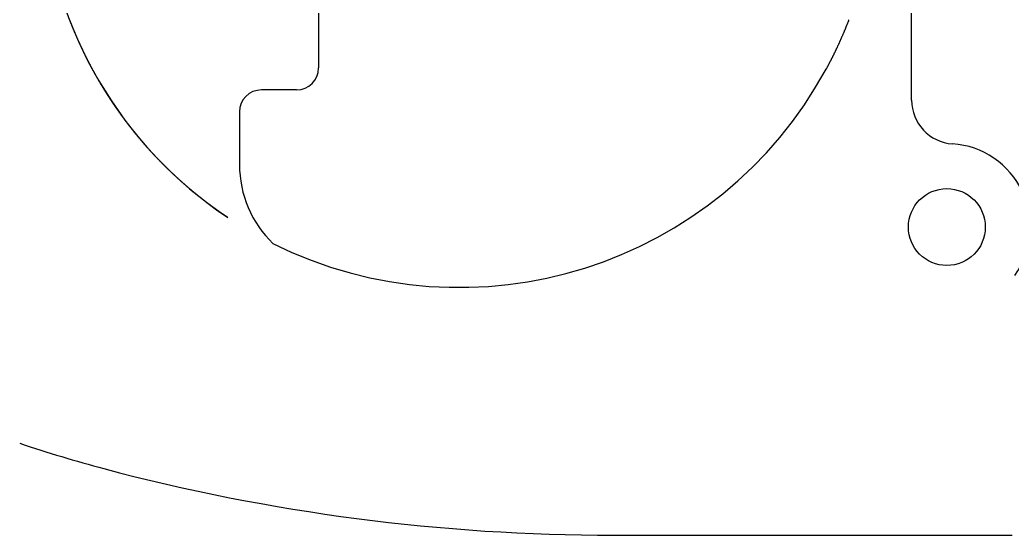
# Model space of a CAD drawing. Extents: x 442 to 745, y 5 to 355.
# Drawn here: x 460.12 to 478.72, y 187.41 to 197.08 of the extents above; entities that cross this region are included whole.
import ezdxf

# ---------------------------------------------------------------- set-up
doc = ezdxf.new("R2010")
doc.units = 0
doc.layers.add('VISIBLE__ANSI_', color=7, linetype='CONTINUOUS')

msp = doc.modelspace()

# ---------------------------------------------------------------- linework, layer by layer
at = {"layer": 'VISIBLE__ANSI_'}
for p, q in [((476.835, 195.578), (476.835, 204.195)), ((465.717, 203.592), (465.717, 196.181)), ((465.306, 195.769), (464.647, 195.769)), ((464.235, 195.357), (464.235, 194.365)), ((471.249, 187.414), (478.719, 187.414))]:
    msp.add_line(p, q, dxfattribs=at)
for points in [[(464.017, 193.375, 0), (464.012, 193.378, 0), (464.007, 193.381, 0), (464.002, 193.385, 0), (463.997, 193.388, 0), (463.992, 193.392, 0), (463.987, 193.395, 0), (463.982, 193.398, 0), (463.977, 193.402, 0), (463.972, 193.405, 0), (463.967, 193.409, 0), (463.962, 193.412, 0), (463.957, 193.415, 0), (463.952, 193.419, 0), (463.946, 193.422, 0), (463.941, 193.426, 0), (463.936, 193.429, 0), (463.931, 193.433, 0), (463.926, 193.436, 0), (463.921, 193.439, 0), (463.916, 193.443, 0), (463.911, 193.446, 0), (463.906, 193.45, 0), (463.901, 193.453, 0), (463.896, 193.457, 0), (463.891, 193.46, 0), (463.886, 193.464, 0), (463.881, 193.467, 0), (463.876, 193.471, 0), (463.871, 193.474, 0), (463.866, 193.478, 0), (463.861, 193.481, 0), (463.856, 193.485, 0), (463.851, 193.488, 0), (463.846, 193.492, 0), (463.842, 193.495, 0), (463.837, 193.499, 0), (463.832, 193.502, 0), (463.827, 193.506, 0), (463.822, 193.509, 0), (463.817, 193.513, 0), (463.812, 193.516, 0), (463.807, 193.52, 0), (463.802, 193.523, 0), (463.797, 193.527, 0), (463.792, 193.53, 0), (463.787, 193.534, 0), (463.782, 193.538, 0), (463.777, 193.541, 0), (463.772, 193.545, 0), (463.767, 193.548, 0), (463.762, 193.552, 0), (463.757, 193.555, 0), (463.753, 193.559, 0), (463.748, 193.563, 0), (463.743, 193.566, 0), (463.738, 193.57, 0), (463.733, 193.573, 0), (463.728, 193.577, 0), (463.723, 193.581, 0), (463.718, 193.584, 0), (463.713, 193.588, 0), (463.708, 193.591, 0), (463.703, 193.595, 0), (463.699, 193.599, 0), (463.694, 193.602, 0), (463.689, 193.606, 0), (463.684, 193.61, 0), (463.679, 193.613, 0), (463.674, 193.617, 0), (463.669, 193.62, 0), (463.664, 193.624, 0), (463.66, 193.628, 0), (463.655, 193.631, 0), (463.65, 193.635, 0), (463.645, 193.639, 0), (463.64, 193.642, 0), (463.635, 193.646, 0), (463.63, 193.65, 0), (463.626, 193.653, 0), (463.621, 193.657, 0), (463.616, 193.661, 0), (463.611, 193.664, 0), (463.606, 193.668, 0), (463.601, 193.672, 0), (463.597, 193.676, 0), (463.592, 193.679, 0), (463.587, 193.683, 0), (463.582, 193.687, 0), (463.577, 193.69, 0), (463.572, 193.694, 0), (463.568, 193.698, 0), (463.563, 193.702, 0), (463.558, 193.705, 0), (463.553, 193.709, 0), (463.548, 193.713, 0), (463.544, 193.717, 0), (463.539, 193.72, 0), (463.534, 193.724, 0), (463.529, 193.728, 0), (463.524, 193.732, 0), (463.52, 193.735, 0), (463.515, 193.739, 0), (463.51, 193.743, 0), (463.505, 193.747, 0), (463.501, 193.75, 0), (463.496, 193.754, 0), (463.491, 193.758, 0), (463.486, 193.762, 0), (463.481, 193.765, 0), (463.477, 193.769, 0), (463.472, 193.773, 0), (463.467, 193.777, 0), (463.462, 193.781, 0), (463.458, 193.784, 0), (463.453, 193.788, 0), (463.448, 193.792, 0), (463.443, 193.796, 0), (463.439, 193.8, 0), (463.434, 193.804, 0), (463.429, 193.807, 0), (463.425, 193.811, 0), (463.42, 193.815, 0), (463.415, 193.819, 0), (463.41, 193.823, 0), (463.406, 193.827, 0), (463.401, 193.83, 0), (463.396, 193.834, 0), (463.392, 193.838, 0), (463.387, 193.842, 0), (463.382, 193.846, 0), (463.377, 193.85, 0), (463.373, 193.854, 0), (463.368, 193.858, 0), (463.363, 193.861, 0), (463.359, 193.865, 0), (463.354, 193.869, 0), (463.349, 193.873, 0), (463.345, 193.877, 0), (463.34, 193.881, 0), (463.335, 193.885, 0), (463.331, 193.889, 0), (463.326, 193.893, 0), (463.321, 193.897, 0), (463.317, 193.9, 0), (463.312, 193.904, 0), (463.307, 193.908, 0), (463.303, 193.912, 0), (463.298, 193.916, 0), (463.294, 193.92, 0), (463.289, 193.924, 0), (463.284, 193.928, 0), (463.28, 193.932, 0), (463.275, 193.936, 0), (463.27, 193.94, 0), (463.266, 193.944, 0), (463.261, 193.948, 0), (463.257, 193.952, 0), (463.252, 193.956, 0), (463.247, 193.96, 0), (463.243, 193.964, 0), (463.238, 193.968, 0), (463.233, 193.972, 0), (463.229, 193.976, 0), (463.224, 193.98, 0), (463.22, 193.984, 0), (463.215, 193.988, 0), (463.211, 193.992, 0), (463.206, 193.996, 0), (463.201, 194, 0), (463.197, 194.004, 0), (463.192, 194.008, 0), (463.188, 194.012, 0), (463.183, 194.016, 0), (463.179, 194.02, 0), (463.174, 194.024, 0), (463.169, 194.028, 0), (463.165, 194.032, 0), (463.16, 194.036, 0), (463.156, 194.04, 0), (463.151, 194.044, 0), (463.147, 194.048, 0), (463.142, 194.052, 0), (463.138, 194.056, 0), (463.133, 194.06, 0), (463.129, 194.064, 0), (463.124, 194.068, 0), (463.12, 194.072, 0), (463.115, 194.076, 0), (463.11, 194.08, 0), (463.106, 194.085, 0), (463.101, 194.089, 0), (463.097, 194.093, 0), (463.092, 194.097, 0), (463.088, 194.101, 0), (463.083, 194.105, 0), (463.079, 194.109, 0), (463.074, 194.113, 0), (463.07, 194.117, 0), (463.066, 194.121, 0), (463.061, 194.126, 0), (463.057, 194.13, 0), (463.052, 194.134, 0), (463.048, 194.138, 0), (463.043, 194.142, 0), (463.039, 194.146, 0), (463.034, 194.15, 0), (463.03, 194.154, 0), (463.025, 194.159, 0), (463.021, 194.163, 0), (463.016, 194.167, 0), (463.012, 194.171, 0), (463.008, 194.175, 0), (463.003, 194.179, 0), (462.999, 194.184, 0), (462.994, 194.188, 0), (462.99, 194.192, 0), (462.985, 194.196, 0), (462.981, 194.2, 0), (462.977, 194.204, 0), (462.972, 194.209, 0), (462.968, 194.213, 0), (462.963, 194.217, 0), (462.959, 194.221, 0), (462.954, 194.225, 0), (462.95, 194.23, 0), (462.946, 194.234, 0), (462.941, 194.238, 0), (462.937, 194.242, 0), (462.933, 194.246, 0), (462.928, 194.251, 0), (462.924, 194.255, 0), (462.919, 194.259, 0), (462.915, 194.263, 0), (462.911, 194.268, 0), (462.906, 194.272, 0), (462.902, 194.276, 0), (462.898, 194.28, 0), (462.893, 194.285, 0), (462.889, 194.289, 0), (462.884, 194.293, 0), (462.88, 194.297, 0), (462.876, 194.302, 0), (462.871, 194.306, 0), (462.867, 194.31, 0), (462.863, 194.314, 0), (462.858, 194.319, 0), (462.854, 194.323, 0), (462.85, 194.327, 0), (462.845, 194.332, 0), (462.841, 194.336, 0), (462.837, 194.34, 0), (462.833, 194.344, 0), (462.828, 194.349, 0), (462.824, 194.353, 0), (462.82, 194.357, 0), (462.815, 194.362, 0), (462.811, 194.366, 0), (462.807, 194.37, 0), (462.802, 194.375, 0), (462.798, 194.379, 0), (462.794, 194.383, 0), (462.79, 194.388, 0), (462.785, 194.392, 0), (462.781, 194.396, 0), (462.777, 194.401, 0), (462.773, 194.405, 0), (462.768, 194.409, 0), (462.764, 194.414, 0), (462.76, 194.418, 0), (462.756, 194.422, 0), (462.751, 194.427, 0), (462.747, 194.431, 0), (462.743, 194.435, 0), (462.739, 194.44, 0), (462.734, 194.444, 0), (462.73, 194.449, 0), (462.726, 194.453, 0), (462.722, 194.457, 0), (462.717, 194.462, 0), (462.713, 194.466, 0), (462.709, 194.47, 0), (462.705, 194.475, 0), (462.701, 194.479, 0), (462.696, 194.484, 0), (462.692, 194.488, 0), (462.688, 194.492, 0), (462.684, 194.497, 0), (462.68, 194.501, 0), (462.675, 194.506, 0), (462.671, 194.51, 0), (462.667, 194.515, 0), (462.663, 194.519, 0), (462.659, 194.523, 0), (462.654, 194.528, 0), (462.65, 194.532, 0), (462.646, 194.537, 0), (462.642, 194.541, 0), (462.638, 194.546, 0), (462.634, 194.55, 0), (462.63, 194.555, 0), (462.625, 194.559, 0), (462.621, 194.563, 0), (462.617, 194.568, 0), (462.613, 194.572, 0), (462.609, 194.577, 0), (462.605, 194.581, 0), (462.601, 194.586, 0), (462.596, 194.59, 0), (462.592, 194.595, 0), (462.588, 194.599, 0), (462.584, 194.604, 0), (462.58, 194.608, 0), (462.576, 194.613, 0), (462.572, 194.617, 0), (462.568, 194.622, 0), (462.564, 194.626, 0), (462.56, 194.631, 0), (462.555, 194.635, 0), (462.551, 194.64, 0), (462.547, 194.644, 0), (462.543, 194.649, 0), (462.539, 194.653, 0), (462.535, 194.658, 0), (462.531, 194.662, 0), (462.527, 194.667, 0), (462.523, 194.672, 0), (462.519, 194.676, 0), (462.515, 194.681, 0), (462.511, 194.685, 0), (462.507, 194.69, 0), (462.503, 194.694, 0), (462.499, 194.699, 0), (462.495, 194.703, 0), (462.491, 194.708, 0), (462.487, 194.713, 0), (462.483, 194.717, 0), (462.479, 194.722, 0), (462.475, 194.726, 0), (462.471, 194.731, 0), (462.466, 194.735, 0), (462.462, 194.74, 0), (462.458, 194.745, 0), (462.454, 194.749, 0), (462.451, 194.754, 0), (462.447, 194.758, 0), (462.443, 194.763, 0), (462.439, 194.768, 0), (462.435, 194.772, 0), (462.431, 194.777, 0), (462.427, 194.781, 0), (462.423, 194.786, 0), (462.419, 194.791, 0), (462.415, 194.795, 0), (462.411, 194.8, 0), (462.407, 194.805, 0), (462.403, 194.809, 0), (462.399, 194.814, 0), (462.395, 194.818, 0), (462.391, 194.823, 0), (462.387, 194.828, 0), (462.383, 194.832, 0), (462.379, 194.837, 0), (462.375, 194.842, 0), (462.371, 194.846, 0), (462.368, 194.851, 0), (462.364, 194.856, 0), (462.36, 194.86, 0), (462.356, 194.865, 0), (462.352, 194.87, 0), (462.348, 194.874, 0), (462.344, 194.879, 0), (462.34, 194.884, 0), (462.336, 194.888, 0), (462.332, 194.893, 0), (462.329, 194.898, 0), (462.325, 194.902, 0), (462.321, 194.907, 0), (462.317, 194.912, 0), (462.313, 194.917, 0), (462.309, 194.921, 0), (462.305, 194.926, 0), (462.301, 194.931, 0), (462.298, 194.935, 0), (462.294, 194.94, 0), (462.29, 194.945, 0), (462.286, 194.95, 0), (462.282, 194.954, 0), (462.278, 194.959, 0), (462.275, 194.964, 0), (462.271, 194.968, 0), (462.267, 194.973, 0), (462.263, 194.978, 0), (462.259, 194.983, 0), (462.256, 194.987, 0), (462.252, 194.992, 0), (462.248, 194.997, 0), (462.244, 195.002, 0), (462.24, 195.006, 0), (462.237, 195.011, 0), (462.233, 195.016, 0), (462.229, 195.021, 0), (462.225, 195.025, 0), (462.221, 195.03, 0), (462.218, 195.035, 0), (462.214, 195.04, 0), (462.21, 195.045, 0), (462.206, 195.049, 0), (462.203, 195.054, 0), (462.199, 195.059, 0), (462.195, 195.064, 0), (462.191, 195.069, 0), (462.188, 195.073, 0), (462.184, 195.078, 0), (462.18, 195.083, 0), (462.176, 195.088, 0), (462.173, 195.093, 0), (462.169, 195.097, 0), (462.165, 195.102, 0), (462.161, 195.107, 0), (462.158, 195.112, 0), (462.154, 195.117, 0), (462.15, 195.121, 0), (462.147, 195.126, 0), (462.143, 195.131, 0), (462.139, 195.136, 0), (462.136, 195.141, 0), (462.132, 195.146, 0), (462.128, 195.151, 0), (462.125, 195.155, 0), (462.121, 195.16, 0), (462.117, 195.165, 0), (462.113, 195.17, 0), (462.11, 195.175, 0), (462.106, 195.18, 0), (462.103, 195.185, 0), (462.099, 195.189, 0), (462.095, 195.194, 0), (462.092, 195.199, 0), (462.088, 195.204, 0), (462.084, 195.209, 0), (462.081, 195.214, 0), (462.077, 195.219, 0), (462.073, 195.224, 0), (462.07, 195.228, 0), (462.066, 195.233, 0), (462.063, 195.238, 0), (462.059, 195.243, 0), (462.055, 195.248, 0), (462.052, 195.253, 0), (462.048, 195.258, 0), (462.045, 195.263, 0), (462.041, 195.268, 0), (462.037, 195.273, 0), (462.034, 195.277, 0), (462.03, 195.282, 0), (462.027, 195.287, 0), (462.023, 195.292, 0), (462.019, 195.297, 0), (462.016, 195.302, 0), (462.012, 195.307, 0), (462.009, 195.312, 0), (462.005, 195.317, 0), (462.002, 195.322, 0), (461.998, 195.327, 0), (461.995, 195.332, 0), (461.991, 195.337, 0), (461.988, 195.342, 0), (461.984, 195.347, 0), (461.98, 195.352, 0), (461.977, 195.357, 0), (461.973, 195.362, 0), (461.97, 195.366, 0), (461.966, 195.371, 0), (461.963, 195.376, 0), (461.959, 195.381, 0), (461.956, 195.386, 0), (461.952, 195.391, 0), (461.949, 195.396, 0), (461.945, 195.401, 0), (461.942, 195.406, 0), (461.938, 195.411, 0), (461.935, 195.416, 0), (461.931, 195.421, 0), (461.928, 195.426, 0), (461.925, 195.431, 0), (461.921, 195.436, 0), (461.918, 195.441, 0), (461.914, 195.446, 0), (461.911, 195.451, 0), (461.907, 195.456, 0), (461.904, 195.461, 0), (461.9, 195.466, 0), (461.897, 195.471, 0), (461.894, 195.476, 0), (461.89, 195.482, 0), (461.887, 195.487, 0), (461.883, 195.492, 0), (461.88, 195.497, 0), (461.876, 195.502, 0), (461.873, 195.507, 0), (461.87, 195.512, 0), (461.866, 195.517, 0), (461.863, 195.522, 0), (461.859, 195.527, 0), (461.856, 195.532, 0), (461.853, 195.537, 0), (461.849, 195.542, 0), (461.846, 195.547, 0), (461.843, 195.552, 0), (461.839, 195.557, 0), (461.836, 195.562, 0), (461.833, 195.567, 0), (461.829, 195.573, 0), (461.826, 195.578, 0), (461.822, 195.583, 0), (461.819, 195.588, 0), (461.816, 195.593, 0), (461.812, 195.598, 0), (461.809, 195.603, 0), (461.806, 195.608, 0), (461.802, 195.613, 0), (461.799, 195.618, 0), (461.796, 195.623, 0), (461.793, 195.629, 0), (461.789, 195.634, 0), (461.786, 195.639, 0), (461.783, 195.644, 0), (461.779, 195.649, 0), (461.776, 195.654, 0), (461.773, 195.659, 0), (461.769, 195.664, 0), (461.766, 195.67, 0), (461.763, 195.675, 0), (461.76, 195.68, 0), (461.756, 195.685, 0), (461.753, 195.69, 0), (461.75, 195.695, 0), (461.747, 195.7, 0), (461.743, 195.706, 0), (461.74, 195.711, 0), (461.737, 195.716, 0), (461.734, 195.721, 0), (461.73, 195.726, 0), (461.727, 195.731, 0), (461.724, 195.736, 0), (461.721, 195.742, 0), (461.717, 195.747, 0), (461.714, 195.752, 0), (461.711, 195.757, 0), (461.708, 195.762, 0), (461.705, 195.767, 0), (461.701, 195.773, 0), (461.698, 195.778, 0), (461.695, 195.783, 0), (461.692, 195.788, 0), (461.689, 195.793, 0), (461.685, 195.799, 0), (461.682, 195.804, 0), (461.679, 195.809, 0), (461.676, 195.814, 0), (461.673, 195.819, 0), (461.67, 195.825, 0), (461.666, 195.83, 0), (461.663, 195.835, 0), (461.66, 195.84, 0), (461.657, 195.845, 0), (461.654, 195.851, 0), (461.651, 195.856, 0), (461.648, 195.861, 0), (461.644, 195.866, 0), (461.641, 195.872, 0), (461.638, 195.877, 0), (461.635, 195.882, 0), (461.632, 195.887, 0), (461.629, 195.892, 0), (461.626, 195.898, 0), (461.623, 195.903, 0), (461.62, 195.908, 0), (461.616, 195.913, 0), (461.613, 195.919, 0), (461.61, 195.924, 0), (461.607, 195.929, 0), (461.604, 195.934, 0), (461.601, 195.94, 0), (461.598, 195.945, 0), (461.595, 195.95, 0), (461.592, 195.956, 0), (461.589, 195.961, 0), (461.586, 195.966, 0), (461.583, 195.971, 0), (461.58, 195.977, 0), (461.577, 195.982, 0), (461.574, 195.987, 0), (461.571, 195.992, 0), (461.568, 195.998, 0), (461.565, 196.003, 0), (461.562, 196.008, 0), (461.559, 196.014, 0), (461.556, 196.019, 0), (461.553, 196.024, 0), (461.55, 196.029, 0), (461.547, 196.035, 0), (461.544, 196.04, 0), (461.541, 196.045, 0), (461.538, 196.051, 0), (461.535, 196.056, 0), (461.532, 196.061, 0), (461.529, 196.067, 0), (461.526, 196.072, 0), (461.523, 196.077, 0), (461.52, 196.083, 0), (461.517, 196.088, 0), (461.514, 196.093, 0), (461.511, 196.099, 0), (461.508, 196.104, 0), (461.505, 196.109, 0), (461.502, 196.114, 0), (461.499, 196.12, 0), (461.496, 196.125, 0), (461.493, 196.131, 0), (461.49, 196.136, 0), (461.487, 196.141, 0), (461.485, 196.147, 0), (461.482, 196.152, 0), (461.479, 196.157, 0), (461.476, 196.163, 0), (461.473, 196.168, 0), (461.47, 196.173, 0), (461.467, 196.179, 0), (461.464, 196.184, 0), (461.461, 196.189, 0), (461.459, 196.195, 0), (461.456, 196.2, 0), (461.453, 196.205, 0), (461.45, 196.211, 0), (461.447, 196.216, 0), (461.444, 196.222, 0), (461.441, 196.227, 0), (461.439, 196.232, 0), (461.436, 196.238, 0), (461.433, 196.243, 0), (461.43, 196.249, 0), (461.427, 196.254, 0), (461.424, 196.259, 0), (461.422, 196.265, 0), (461.419, 196.27, 0), (461.416, 196.276, 0), (461.413, 196.281, 0), (461.41, 196.286, 0), (461.408, 196.292, 0), (461.405, 196.297, 0), (461.402, 196.303, 0), (461.399, 196.308, 0), (461.396, 196.313, 0), (461.394, 196.319, 0), (461.391, 196.324, 0), (461.388, 196.33, 0), (461.385, 196.335, 0), (461.383, 196.34, 0), (461.38, 196.346, 0), (461.377, 196.351, 0), (461.374, 196.357, 0), (461.372, 196.362, 0), (461.369, 196.368, 0), (461.366, 196.373, 0), (461.363, 196.379, 0), (461.361, 196.384, 0), (461.358, 196.389, 0), (461.355, 196.395, 0), (461.353, 196.4, 0), (461.35, 196.406, 0), (461.347, 196.411, 0), (461.344, 196.417, 0), (461.342, 196.422, 0), (461.339, 196.428, 0), (461.336, 196.433, 0), (461.334, 196.438, 0), (461.331, 196.444, 0), (461.328, 196.449, 0), (461.326, 196.455, 0), (461.323, 196.46, 0), (461.32, 196.466, 0), (461.318, 196.471, 0), (461.315, 196.477, 0), (461.312, 196.482, 0), (461.31, 196.488, 0), (461.307, 196.493, 0), (461.304, 196.499, 0), (461.302, 196.504, 0), (461.299, 196.51, 0), (461.297, 196.515, 0), (461.294, 196.521, 0), (461.291, 196.526, 0), (461.289, 196.532, 0), (461.286, 196.537, 0), (461.283, 196.543, 0), (461.281, 196.548, 0), (461.278, 196.554, 0), (461.276, 196.559, 0), (461.273, 196.565, 0), (461.271, 196.57, 0), (461.268, 196.576, 0), (461.265, 196.581, 0), (461.263, 196.587, 0), (461.26, 196.592, 0), (461.258, 196.598, 0), (461.255, 196.603, 0), (461.253, 196.609, 0), (461.25, 196.614, 0), (461.247, 196.62, 0), (461.245, 196.625, 0), (461.242, 196.631, 0), (461.24, 196.637, 0), (461.237, 196.642, 0), (461.235, 196.648, 0), (461.232, 196.653, 0), (461.23, 196.659, 0), (461.227, 196.664, 0), (461.225, 196.67, 0), (461.222, 196.675, 0), (461.22, 196.681, 0), (461.217, 196.686, 0), (461.215, 196.692, 0), (461.212, 196.698, 0), (461.21, 196.703, 0), (461.207, 196.709, 0), (461.205, 196.714, 0), (461.202, 196.72, 0), (461.2, 196.725, 0), (461.198, 196.731, 0), (461.195, 196.737, 0), (461.193, 196.742, 0), (461.19, 196.748, 0), (461.188, 196.753, 0), (461.185, 196.759, 0), (461.183, 196.764, 0), (461.18, 196.77, 0), (461.178, 196.776, 0), (461.176, 196.781, 0), (461.173, 196.787, 0), (461.171, 196.792, 0), (461.168, 196.798, 0), (461.166, 196.804, 0), (461.164, 196.809, 0), (461.161, 196.815, 0), (461.159, 196.82, 0), (461.156, 196.826, 0), (461.154, 196.832, 0), (461.152, 196.837, 0), (461.149, 196.843, 0), (461.147, 196.848, 0), (461.145, 196.854, 0), (461.142, 196.86, 0), (461.14, 196.865, 0), (461.138, 196.871, 0), (461.135, 196.876, 0), (461.133, 196.882, 0), (461.131, 196.888, 0), (461.128, 196.893, 0), (461.126, 196.899, 0), (461.124, 196.905, 0), (461.121, 196.91, 0), (461.119, 196.916, 0), (461.117, 196.921, 0), (461.114, 196.927, 0), (461.112, 196.933, 0), (461.11, 196.938, 0), (461.107, 196.944, 0), (461.105, 196.95, 0), (461.103, 196.955, 0), (461.101, 196.961, 0), (461.098, 196.967, 0), (461.096, 196.972, 0), (461.094, 196.978, 0), (461.092, 196.983, 0), (461.089, 196.989, 0), (461.087, 196.995, 0), (461.085, 197, 0), (461.083, 197.006, 0), (461.08, 197.012, 0), (461.078, 197.017, 0), (461.076, 197.023, 0), (461.074, 197.029, 0), (461.071, 197.034, 0), (461.069, 197.04, 0), (461.067, 197.046, 0), (461.065, 197.051, 0), (461.063, 197.057, 0), (461.06, 197.063, 0), (461.058, 197.068, 0), (461.056, 197.074, 0), (461.054, 197.08, 0), (461.052, 197.085, 0)], [(475.657, 197.084, 0), (475.654, 197.077, 0), (475.651, 197.069, 0), (475.648, 197.062, 0), (475.645, 197.054, 0), (475.642, 197.047, 0), (475.639, 197.039, 0), (475.637, 197.032, 0), (475.634, 197.024, 0), (475.631, 197.017, 0), (475.628, 197.009, 0), (475.625, 197.002, 0), (475.622, 196.994, 0), (475.619, 196.987, 0), (475.616, 196.979, 0), (475.613, 196.972, 0), (475.61, 196.965, 0), (475.607, 196.957, 0), (475.604, 196.95, 0), (475.601, 196.942, 0), (475.598, 196.935, 0), (475.595, 196.927, 0), (475.592, 196.92, 0), (475.589, 196.912, 0), (475.586, 196.905, 0), (475.583, 196.898, 0), (475.58, 196.89, 0), (475.576, 196.883, 0), (475.573, 196.875, 0), (475.57, 196.868, 0), (475.567, 196.86, 0), (475.564, 196.853, 0), (475.561, 196.846, 0), (475.558, 196.838, 0), (475.555, 196.831, 0), (475.552, 196.823, 0), (475.548, 196.816, 0), (475.545, 196.809, 0), (475.542, 196.801, 0), (475.539, 196.794, 0), (475.536, 196.787, 0), (475.533, 196.779, 0), (475.529, 196.772, 0), (475.526, 196.764, 0), (475.523, 196.757, 0), (475.52, 196.75, 0), (475.516, 196.742, 0), (475.513, 196.735, 0), (475.51, 196.728, 0), (475.507, 196.72, 0), (475.504, 196.713, 0), (475.5, 196.706, 0), (475.497, 196.698, 0), (475.494, 196.691, 0), (475.49, 196.684, 0), (475.487, 196.676, 0), (475.484, 196.669, 0), (475.481, 196.662, 0), (475.477, 196.654, 0), (475.474, 196.647, 0), (475.471, 196.64, 0), (475.467, 196.632, 0), (475.464, 196.625, 0), (475.461, 196.618, 0), (475.457, 196.61, 0), (475.454, 196.603, 0), (475.45, 196.596, 0), (475.447, 196.589, 0), (475.444, 196.581, 0), (475.44, 196.574, 0), (475.437, 196.567, 0), (475.433, 196.559, 0), (475.43, 196.552, 0), (475.427, 196.545, 0), (475.423, 196.538, 0), (475.42, 196.53, 0), (475.416, 196.523, 0), (475.413, 196.516, 0), (475.409, 196.509, 0), (475.406, 196.501, 0), (475.402, 196.494, 0), (475.399, 196.487, 0), (475.395, 196.48, 0), (475.392, 196.472, 0), (475.388, 196.465, 0), (475.385, 196.458, 0), (475.381, 196.451, 0), (475.378, 196.443, 0), (475.374, 196.436, 0), (475.371, 196.429, 0), (475.367, 196.422, 0), (475.364, 196.415, 0), (475.36, 196.407, 0), (475.357, 196.4, 0), (475.353, 196.393, 0), (475.349, 196.386, 0), (475.346, 196.379, 0), (475.342, 196.371, 0), (475.339, 196.364, 0), (475.335, 196.357, 0), (475.331, 196.35, 0), (475.328, 196.343, 0), (475.324, 196.336, 0), (475.32, 196.328, 0), (475.317, 196.321, 0), (475.313, 196.314, 0), (475.309, 196.307, 0), (475.306, 196.3, 0), (475.302, 196.293, 0), (475.298, 196.286, 0), (475.295, 196.278, 0), (475.291, 196.271, 0), (475.287, 196.264, 0), (475.284, 196.257, 0), (475.28, 196.25, 0), (475.276, 196.243, 0), (475.272, 196.236, 0), (475.269, 196.229, 0), (475.265, 196.222, 0), (475.261, 196.214, 0), (475.257, 196.207, 0), (475.254, 196.2, 0), (475.25, 196.193, 0), (475.246, 196.186, 0), (475.242, 196.179, 0), (475.238, 196.172, 0), (475.235, 196.165, 0), (475.231, 196.158, 0)], [(475.657, 197.084, 0), (475.657, 197.084, 0), (475.657, 197.084, 0), (475.657, 197.084, 0), (475.657, 197.084, 0), (475.657, 197.084, 0), (475.657, 197.084, 0), (475.657, 197.084, 0), (475.657, 197.084, 0), (475.657, 197.084, 0), (475.657, 197.084, 0), (475.657, 197.084, 0), (475.657, 197.084, 0), (475.657, 197.084, 0), (475.657, 197.084, 0), (475.657, 197.084, 0), (475.657, 197.084, 0), (475.657, 197.084, 0), (475.657, 197.084, 0), (475.657, 197.084, 0), (475.657, 197.084, 0), (475.657, 197.084, 0), (475.657, 197.084, 0), (475.657, 197.084, 0), (475.657, 197.084, 0), (475.657, 197.084, 0), (475.657, 197.084, 0), (475.657, 197.084, 0), (475.657, 197.084, 0), (475.657, 197.084, 0), (475.657, 197.084, 0), (475.657, 197.084, 0), (475.657, 197.084, 0), (475.657, 197.084, 0), (475.657, 197.084, 0), (475.657, 197.084, 0), (475.657, 197.084, 0), (475.657, 197.084, 0), (475.657, 197.084, 0), (475.657, 197.084, 0), (475.657, 197.084, 0), (475.657, 197.084, 0), (475.657, 197.084, 0), (475.657, 197.084, 0), (475.657, 197.084, 0), (475.657, 197.084, 0), (475.657, 197.084, 0), (475.657, 197.084, 0), (475.657, 197.084, 0), (475.657, 197.084, 0), (475.657, 197.084, 0), (475.657, 197.084, 0), (475.657, 197.084, 0), (475.657, 197.084, 0), (475.657, 197.084, 0), (475.657, 197.084, 0), (475.657, 197.084, 0), (475.657, 197.084, 0), (475.657, 197.084, 0), (475.657, 197.084, 0), (475.657, 197.084, 0), (475.657, 197.084, 0), (475.657, 197.084, 0), (475.657, 197.084, 0), (475.657, 197.084, 0), (475.657, 197.084, 0), (475.657, 197.084, 0), (475.657, 197.084, 0), (475.657, 197.084, 0), (475.657, 197.084, 0), (475.657, 197.084, 0), (475.657, 197.084, 0), (475.657, 197.084, 0), (475.657, 197.084, 0), (475.657, 197.084, 0), (475.657, 197.084, 0), (475.657, 197.084, 0), (475.657, 197.084, 0), (475.657, 197.084, 0), (475.657, 197.084, 0), (475.657, 197.084, 0), (475.657, 197.084, 0), (475.657, 197.084, 0), (475.657, 197.084, 0), (475.657, 197.084, 0), (475.657, 197.084, 0), (475.657, 197.084, 0), (475.657, 197.084, 0), (475.657, 197.084, 0), (475.657, 197.084, 0), (475.657, 197.084, 0), (475.657, 197.084, 0), (475.657, 197.084, 0), (475.657, 197.084, 0), (475.657, 197.084, 0), (475.657, 197.084, 0), (475.657, 197.084, 0), (475.657, 197.084, 0), (475.657, 197.084, 0), (475.657, 197.084, 0), (475.657, 197.084, 0), (475.657, 197.084, 0), (475.657, 197.084, 0), (475.657, 197.084, 0), (475.657, 197.084, 0), (475.657, 197.084, 0), (475.657, 197.084, 0), (475.657, 197.084, 0), (475.657, 197.084, 0), (475.657, 197.084, 0), (475.657, 197.084, 0), (475.657, 197.084, 0), (475.657, 197.084, 0), (475.657, 197.084, 0), (475.657, 197.084, 0), (475.657, 197.084, 0), (475.657, 197.084, 0), (475.657, 197.084, 0), (475.657, 197.084, 0), (475.657, 197.084, 0), (475.657, 197.084, 0), (475.657, 197.084, 0), (475.657, 197.084, 0), (475.657, 197.084, 0), (475.657, 197.084, 0), (475.657, 197.084, 0), (475.657, 197.084, 0), (475.657, 197.084, 0)], [(475.231, 196.158, 0), (475.231, 196.158, 0), (475.231, 196.158, 0), (475.231, 196.158, 0), (475.231, 196.158, 0), (475.231, 196.158, 0), (475.231, 196.158, 0), (475.231, 196.158, 0), (475.231, 196.158, 0), (475.231, 196.158, 0), (475.231, 196.158, 0), (475.231, 196.158, 0), (475.231, 196.158, 0), (475.231, 196.158, 0), (475.231, 196.158, 0), (475.231, 196.158, 0), (475.231, 196.158, 0), (475.231, 196.158, 0), (475.231, 196.158, 0), (475.231, 196.158, 0), (475.231, 196.158, 0), (475.231, 196.158, 0), (475.231, 196.158, 0), (475.231, 196.158, 0), (475.231, 196.158, 0), (475.231, 196.158, 0), (475.231, 196.158, 0), (475.231, 196.158, 0), (475.231, 196.158, 0), (475.231, 196.158, 0), (475.231, 196.158, 0), (475.231, 196.158, 0), (475.231, 196.158, 0), (475.231, 196.158, 0), (475.231, 196.158, 0), (475.231, 196.158, 0), (475.231, 196.158, 0), (475.231, 196.158, 0), (475.231, 196.158, 0), (475.231, 196.158, 0), (475.231, 196.158, 0), (475.231, 196.158, 0), (475.231, 196.158, 0), (475.231, 196.158, 0), (475.231, 196.158, 0), (475.231, 196.158, 0), (475.231, 196.158, 0), (475.231, 196.158, 0), (475.231, 196.158, 0), (475.231, 196.158, 0), (475.231, 196.158, 0), (475.231, 196.158, 0), (475.231, 196.158, 0), (475.231, 196.158, 0), (475.231, 196.158, 0), (475.231, 196.158, 0), (475.231, 196.158, 0), (475.231, 196.158, 0), (475.231, 196.158, 0), (475.231, 196.158, 0), (475.231, 196.158, 0), (475.231, 196.158, 0), (475.231, 196.158, 0), (475.231, 196.158, 0), (475.231, 196.158, 0), (475.231, 196.158, 0), (475.231, 196.159, 0), (475.231, 196.159, 0), (475.231, 196.159, 0), (475.231, 196.159, 0), (475.231, 196.159, 0), (475.231, 196.159, 0), (475.231, 196.159, 0), (475.231, 196.159, 0), (475.231, 196.159, 0), (475.231, 196.159, 0), (475.231, 196.159, 0), (475.231, 196.159, 0), (475.231, 196.159, 0), (475.231, 196.159, 0), (475.231, 196.159, 0), (475.231, 196.159, 0), (475.231, 196.159, 0), (475.231, 196.159, 0), (475.231, 196.159, 0), (475.231, 196.159, 0), (475.231, 196.159, 0), (475.231, 196.159, 0), (475.231, 196.159, 0), (475.231, 196.159, 0), (475.231, 196.159, 0), (475.231, 196.159, 0), (475.231, 196.159, 0), (475.231, 196.159, 0), (475.231, 196.159, 0), (475.231, 196.159, 0), (475.231, 196.159, 0), (475.231, 196.159, 0), (475.231, 196.159, 0), (475.231, 196.159, 0), (475.231, 196.159, 0), (475.231, 196.159, 0), (475.231, 196.159, 0), (475.231, 196.159, 0), (475.231, 196.159, 0), (475.231, 196.159, 0), (475.231, 196.159, 0), (475.231, 196.159, 0), (475.231, 196.159, 0), (475.231, 196.159, 0), (475.231, 196.159, 0), (475.231, 196.159, 0), (475.231, 196.159, 0), (475.231, 196.159, 0), (475.231, 196.159, 0), (475.231, 196.159, 0), (475.231, 196.159, 0), (475.231, 196.159, 0), (475.231, 196.159, 0), (475.231, 196.159, 0), (475.231, 196.159, 0), (475.231, 196.159, 0), (475.231, 196.159, 0), (475.231, 196.159, 0), (475.231, 196.159, 0), (475.231, 196.159, 0), (475.231, 196.159, 0), (475.231, 196.159, 0)]]:
    msp.add_polyline3d(points, dxfattribs=at)
msp.add_circle((477.495, 193.196), 0.721, dxfattribs=at)
for centre, radius, start, end in [((468.353, 199.887), 7.823, 132.2519, 236.3451), ((468.353, 199.887), 7.823, 243.4974, 331.5452), ((465.306, 196.181), 0.412, 270, 0), ((464.647, 195.357), 0.412, 90, 180), ((477.658, 195.578), 0.824, 180, 266.0811), ((477.495, 193.196), 1.565, 324.4069, 86.0811), ((466.294, 194.365), 2.059, 180, 225.9212), ((468.213, 213.176), 25.364, 251.3873, 255.1082), ((471.249, 224.592), 37.178, 255.1082, 270)]:
    msp.add_arc(centre, radius, start, end, dxfattribs=at)

doc.saveas('drawing.dxf')
